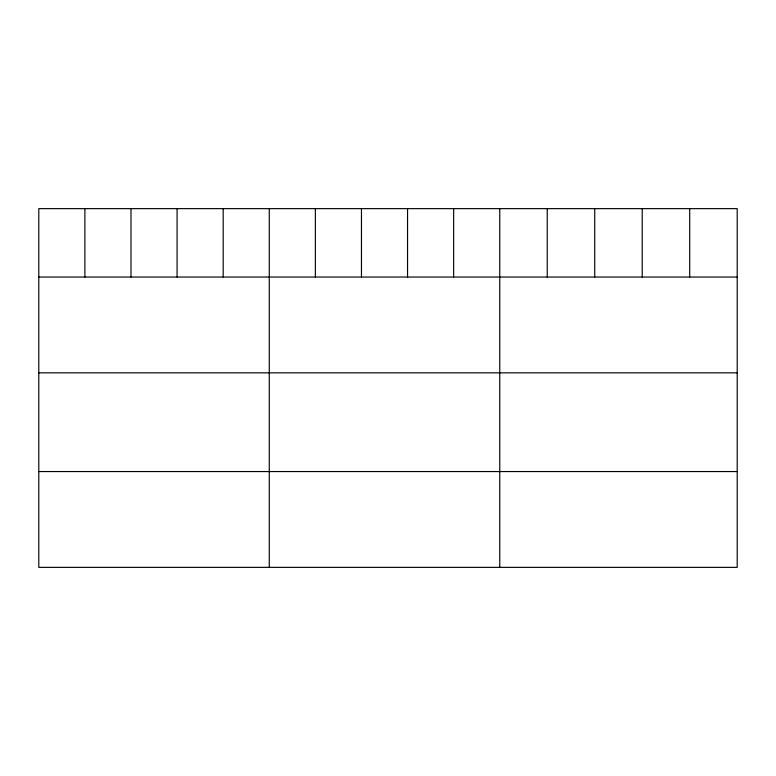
<?xml version="1.0" encoding="UTF-8"?>
<svg xmlns="http://www.w3.org/2000/svg" width="776" height="776" viewBox="0 0 776 776"><rect width="100%" height="100%" fill="white"/><g stroke="black" fill="none" stroke-linecap="round" stroke-linejoin="round"><path stroke-width="1.16" d="M737.2 277.042L737.2 567.363L38.8 567.363L38.8 208.637L737.2 208.637L737.2 277.042L38.8 277.042M38.8 372.849L737.2 372.849M38.8 471.556L737.2 471.556M689.709 208.637L689.709 277.042M642.218 208.637L642.218 277.042M594.726 208.637L594.726 277.042M547.235 208.637L547.235 277.042M499.744 208.637L499.744 567.363M453.65 208.637L453.65 277.042M407.555 208.637L407.555 277.042M361.461 208.637L361.461 277.042M315.366 208.637L315.366 277.042M269.272 208.637L269.272 567.363M223.178 208.637L223.178 277.042M177.083 208.637L177.083 277.042M130.989 208.637L130.989 277.042M84.894 208.637L84.894 277.042"/></g></svg>
